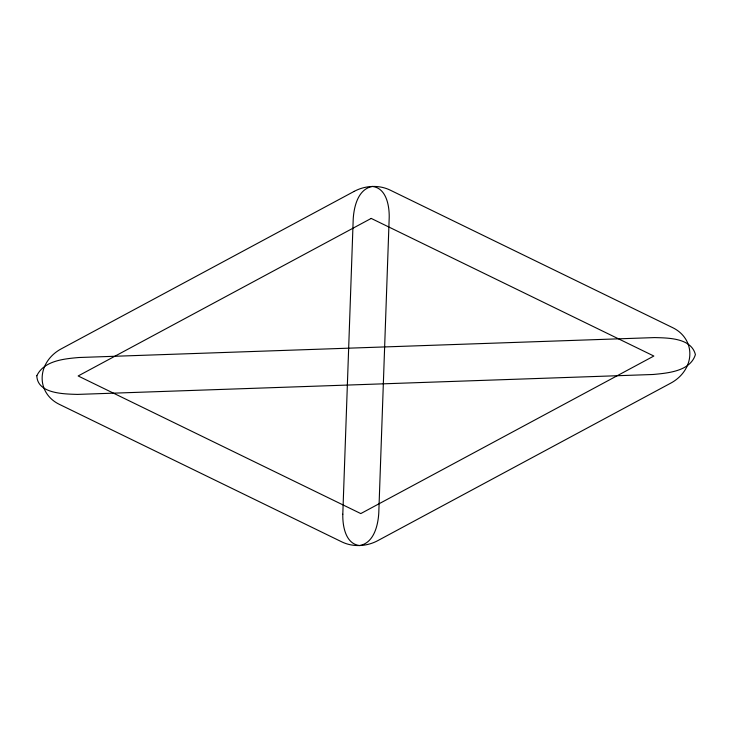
<?xml version="1.0" encoding="UTF-8"?>
<svg xmlns="http://www.w3.org/2000/svg" width="732" height="732" viewBox="0 0 732 732"><rect width="100%" height="100%" fill="white"/><g stroke="black" fill="none" stroke-linecap="round" stroke-linejoin="round"><path stroke-width="1.1" d="M342.805 514.203C342.521 525.86 345.477 543.995 359.668 545.541C373.942 542.934 378.051 525.366 378.783 512.958L389.195 217.797C389.479 206.14 386.523 188.005 372.332 186.459C358.058 189.066 353.949 206.634 353.217 219.042L342.805 514.203M36.829 375.745C37.341 393.908 64.297 393.962 77.501 394.411L653.2 374.482C668.014 373.064 690.249 371.289 695.4 354.599C691.273 337.983 668.426 337.937 654.5 337.589L78.8 357.518C64.032 358.826 43.993 360.675 36.829 375.745M354.197 191.363L61.131 348.917A36.307 31.632 -15.3 0 0 59.182 404.265L341.826 541.881A36.307 31.632 -15.3 0 0 377.803 540.637L670.869 383.083A36.307 31.632 -15.3 0 0 672.818 327.735L390.174 190.119A36.307 31.632 -15.3 0 0 354.197 191.363M371.206 218.42L78.15 375.964L360.794 513.58L653.85 356.036L371.206 218.42"/></g></svg>
